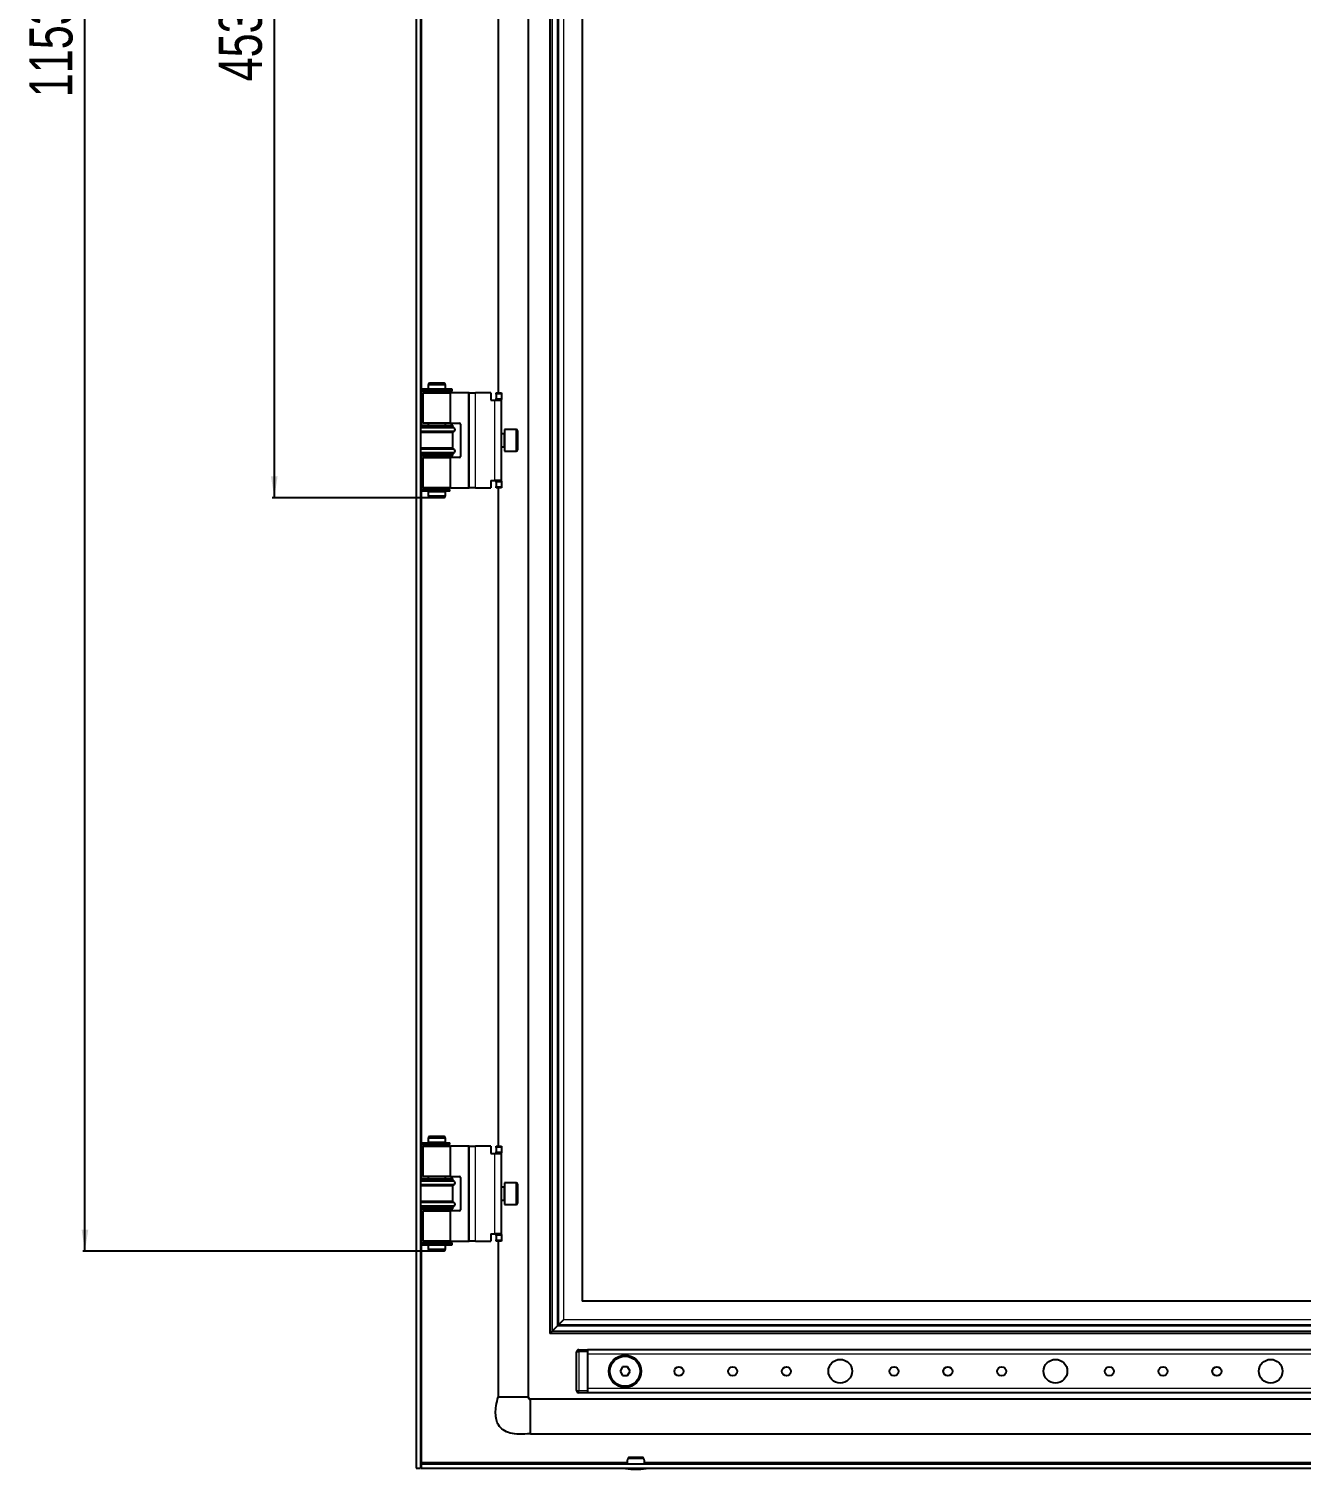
# Model space of a CAD drawing. Header units: millimetres. Extents: x -793 to 1819, y -785 to 978.
# Drawn here: x 651 to 1243, y -554 to 115 of the extents above; entities that cross this region are included whole.
import ezdxf

# ---------------------------------------------------------------- set-up
doc = ezdxf.new("R2010")
doc.units = ezdxf.units.MM
doc.layers.add('FORMAT', color=7, linetype='Continuous')
doc.styles.add('SLDTEXTSTYLE0', font='TXT', dxfattribs={"width": 0.75})
doc.dimstyles.new('SLDDIMSTYLE0', dxfattribs={"dimtxt": 20, "dimasz": 10, "dimexe": 0, "dimexo": 0.0625, "dimgap": 5, "dimtad": 2, "dimdec": 1, "dimrnd": 1e-09, "dimzin": 12, "dimdsep": 46, "dimtxsty": 'SLDTEXTSTYLE0', "dimsah": 1, "dimcen": 0.09, "dimadec": 0, "dimazin": 3, "dimtfac": 1, "dimtofl": 0, "dimtmove": 0, "dimatfit": 3, "dimfxl": 0, "dimfrac": 2, "dimtolj": 1, "dimtzin": 12, "dimarcsym": 0})

# ---------------------------------------------------------------- blocks, each defined once
blk = doc.blocks.new('_D_6')
at = {"layer": 'FORMAT'}
for p, q in [((837.55, 700.78), (676.48, 700.78)), ((677.48, -452.72), (677.48, 700.78)), ((837.55, -452.72), (676.48, -452.72))]:
    blk.add_line(p, q, dxfattribs=at)
for points in [[(677.48, 700.78), (675.94, 690.78), (679.02, 690.78)], [(677.48, -452.72), (679.02, -442.72), (675.94, -442.72)]]:
    blk.add_solid(points, dxfattribs=at)
at = {"layer": 'FORMAT', "insert": (651.7, 83.39), "char_height": 20, "attachment_point": 1, "rotation": 90, "style": 'SLDTEXTSTYLE0'}
blk.add_mtext('1153,5', dxfattribs=at)
blk = doc.blocks.new('_D_10')
at = {"layer": 'FORMAT'}
for p, q in [((837.55, 350.78), (764.48, 350.78)), ((765.48, 350.78), (765.48, -102.72)), ((837.55, -102.72), (764.48, -102.72))]:
    blk.add_line(p, q, dxfattribs=at)
for points in [[(765.48, 350.78), (763.94, 340.78), (767.02, 340.78)], [(765.48, -102.72), (767.02, -92.72), (763.94, -92.72)]]:
    blk.add_solid(points, dxfattribs=at)
at = {"layer": 'FORMAT', "insert": (739.7, 90.78), "char_height": 20, "attachment_point": 1, "rotation": 90, "style": 'SLDTEXTSTYLE0'}
blk.add_mtext('453,5', dxfattribs=at)

msp = doc.modelspace()

# ---------------------------------------------------------------- linework, layer by layer
at = {"color": 7, "linetype": 'Continuous', "lineweight": 25}
for p, q in [((831.48, 801.53), (831.48, -553.47)), ((833.48, 801.53), (833.48, -553.47)), ((883.48, 768.53), (883.48, -520.47)), ((893.48, 739.03), (893.48, -490.97)), ((908.48, 724.03), (908.48, -475.97)), ((869.48, 302.03), (869.48, -53.97)), ((833.83, -52.27), (833.83, -53.17)), ((848.13, -52.27), (833.83, -52.27)), ((848.13, -53.17), (833.83, -53.17)), ((837.56, -49.22), (836.98, -50.22)), ((836.98, -50.22), (836.98, -52.22)), ((844.98, -50.22), (836.98, -50.22)), ((836.98, -52.22), (844.98, -52.22)), ((836.98, -53.22), (836.98, -53.97)), ((836.98, -53.22), (844.98, -53.22)), ((837.48, -52.22), (837.48, -52.27)), ((837.48, -53.17), (837.48, -53.22)), ((837.56, -49.22), (844.4, -49.22)), ((844.98, -50.22), (844.4, -49.22)), ((844.48, -52.27), (844.48, -52.22)), ((844.48, -53.22), (844.48, -53.17)), ((844.98, -52.22), (844.98, -50.22)), ((844.98, -53.97), (844.98, -53.22)), ((848.13, -53.17), (848.13, -52.27)), ((834.53, -53.97), (834.53, -67.97)), ((834.53, -53.97), (847.43, -53.97)), ((847.43, -67.97), (847.43, -53.97)), ((855.53, -53.97), (847.43, -53.97)), ((856.03, -53.97), (855.53, -53.97)), ((856.03, -53.97), (859.03, -53.97)), ((856.03, -97.97), (856.03, -53.97)), ((866.03, -53.97), (859.03, -53.97)), ((866.03, -53.97), (866.03, -57.27)), ((866.03, -57.27), (868.03, -57.27)), ((868.03, -57.27), (871.03, -57.27)), ((868.53, -53.97), (871.03, -53.97)), ((868.53, -54.47), (868.53, -53.97)), ((868.53, -54.47), (868.53, -56.47)), ((868.53, -56.97), (868.53, -56.47)), ((871.03, -56.97), (868.53, -56.97)), ((868.53, -56.97), (868.53, -57.27)), ((871.03, -53.97), (871.03, -54.47)), ((871.03, -54.47), (871.03, -56.47)), ((871.03, -56.47), (871.03, -56.97)), ((871.03, -57.27), (871.03, -56.97)), ((871.03, -94.67), (871.03, -57.27)), ((833.48, -68.97), (848.48, -68.97)), ((848.48, -69.57), (833.48, -69.57)), ((848.48, -72.37), (833.48, -72.37)), ((847.43, -67.97), (834.53, -67.97)), ((836.98, -67.97), (836.98, -68.97)), ((844.98, -68.97), (844.98, -67.97)), ((847.43, -67.97), (851.53, -67.97)), ((848.48, -69.57), (848.48, -68.97)), ((849.18, -70.25), (848.48, -69.57)), ((848.48, -72.37), (849.18, -71.68)), ((848.48, -79.57), (848.48, -72.37)), ((852.03, -68.47), (852.03, -83.47)), ((872.28, -72.97), (871.03, -72.97)), ((877.93, -70.97), (872.53, -70.97)), ((872.53, -70.97), (872.53, -80.29)), ((878.53, -71.57), (878.53, -79.77)), ((848.48, -79.57), (833.48, -79.57)), ((849.18, -80.25), (848.48, -79.57)), ((871.03, -78.97), (872.28, -78.97)), ((872.53, -80.29), (872.53, -80.97)), ((878.53, -79.77), (878.53, -80.37)), ((848.48, -82.37), (833.48, -82.37)), ((833.48, -82.97), (848.48, -82.97)), ((834.53, -83.97), (834.53, -97.97)), ((834.53, -83.97), (847.43, -83.97)), ((836.98, -82.97), (836.98, -83.97)), ((844.98, -83.97), (844.98, -82.97)), ((847.43, -97.97), (847.43, -83.97)), ((851.53, -83.97), (847.43, -83.97)), ((848.48, -82.37), (849.18, -81.68)), ((848.48, -82.97), (848.48, -82.37)), ((872.53, -80.97), (877.93, -80.97)), ((833.83, -98.77), (833.83, -99.67)), ((846.72, -98.77), (833.83, -98.77)), ((846.72, -99.67), (833.83, -99.67)), ((847.43, -97.97), (834.53, -97.97)), ((836.98, -97.97), (836.98, -98.72)), ((836.98, -98.72), (844.98, -98.72)), ((836.98, -99.72), (836.98, -101.72)), ((836.98, -99.72), (844.98, -99.72)), ((837.48, -98.72), (837.48, -98.77)), ((837.48, -99.67), (837.48, -99.72)), ((844.48, -98.77), (844.48, -98.72)), ((844.48, -99.72), (844.48, -99.67)), ((844.98, -98.72), (844.98, -97.97)), ((844.98, -101.72), (844.98, -99.72)), ((846.81, -98.77), (846.72, -98.77)), ((846.81, -99.67), (846.72, -99.67)), ((846.81, -99.67), (846.81, -98.77)), ((847.02, -98.77), (846.81, -98.77)), ((847.02, -99.67), (846.81, -99.67)), ((847.02, -99.67), (847.02, -98.77)), ((847.43, -97.97), (855.53, -97.97)), ((855.53, -97.97), (856.03, -97.97)), ((859.03, -97.97), (856.03, -97.97)), ((859.03, -97.97), (866.03, -97.97)), ((866.03, -94.67), (868.03, -94.67)), ((866.03, -94.67), (866.03, -97.97)), ((871.03, -94.67), (868.03, -94.67)), ((868.53, -94.67), (868.53, -94.97)), ((868.53, -94.97), (871.03, -94.97)), ((868.53, -95.47), (868.53, -94.97)), ((868.53, -95.47), (868.53, -97.47)), ((868.53, -97.97), (868.53, -97.47)), ((871.03, -97.97), (868.53, -97.97)), ((869.48, -97.97), (869.48, -403.97)), ((871.03, -94.97), (871.03, -94.67)), ((871.03, -94.97), (871.03, -95.47)), ((871.03, -95.47), (871.03, -97.47)), ((871.03, -97.47), (871.03, -97.97)), ((836.98, -101.72), (837.56, -102.72)), ((836.98, -101.72), (841.74, -101.72)), ((841.63, -102.72), (837.56, -102.72)), ((844.4, -102.72), (841.63, -102.72)), ((841.74, -101.72), (844.98, -101.72)), ((844.4, -102.72), (844.98, -101.72)), ((837.56, -399.22), (836.98, -400.22)), ((836.98, -400.22), (836.98, -402.22)), ((844.98, -400.22), (836.98, -400.22)), ((837.56, -399.22), (844.4, -399.22)), ((844.98, -400.22), (844.4, -399.22)), ((844.98, -402.22), (844.98, -400.22)), ((833.83, -402.27), (833.83, -403.17)), ((833.83, -402.27), (846.72, -402.27)), ((833.83, -403.17), (846.72, -403.17)), ((834.53, -403.97), (834.53, -417.97)), ((834.53, -403.97), (847.43, -403.97)), ((841.74, -402.22), (836.98, -402.22)), ((836.98, -403.22), (836.98, -403.97)), ((841.74, -403.22), (836.98, -403.22)), ((837.48, -402.22), (837.48, -402.27)), ((837.48, -403.17), (837.48, -403.22)), ((844.98, -402.22), (841.74, -402.22)), ((844.98, -403.22), (841.74, -403.22)), ((844.48, -402.27), (844.48, -402.22)), ((844.48, -403.22), (844.48, -403.17)), ((844.98, -403.97), (844.98, -403.22)), ((846.72, -402.27), (846.81, -402.27)), ((846.72, -403.17), (846.81, -403.17)), ((846.81, -403.17), (846.81, -402.27)), ((846.81, -402.27), (847.02, -402.27)), ((846.81, -403.17), (847.02, -403.17)), ((847.02, -403.17), (847.02, -402.27)), ((847.43, -417.97), (847.43, -403.97)), ((855.53, -403.97), (847.43, -403.97)), ((856.03, -403.97), (855.53, -403.97)), ((856.03, -403.97), (859.03, -403.97)), ((856.03, -447.97), (856.03, -403.97)), ((866.03, -403.97), (859.03, -403.97)), ((866.03, -403.97), (866.03, -407.27)), ((866.03, -407.27), (868.03, -407.27)), ((868.03, -407.27), (871.03, -407.27)), ((868.53, -403.97), (871.03, -403.97)), ((868.53, -404.47), (868.53, -403.97)), ((868.53, -404.47), (868.53, -406.47)), ((868.53, -406.97), (868.53, -406.47)), ((871.03, -406.97), (868.53, -406.97)), ((868.53, -406.97), (868.53, -407.27)), ((871.03, -403.97), (871.03, -404.47)), ((871.03, -404.47), (871.03, -406.47)), ((871.03, -406.47), (871.03, -406.97)), ((871.03, -407.27), (871.03, -406.97)), ((871.03, -444.67), (871.03, -407.27)), ((833.48, -418.97), (848.48, -418.97)), ((848.48, -419.57), (833.48, -419.57)), ((847.43, -417.97), (834.53, -417.97)), ((836.98, -417.97), (836.98, -418.97)), ((844.98, -418.97), (844.98, -417.97)), ((847.43, -417.97), (851.53, -417.97)), ((848.48, -419.57), (848.48, -418.97)), ((849.18, -420.25), (848.48, -419.57)), ((852.03, -418.47), (852.03, -433.47)), ((877.93, -420.97), (872.53, -420.97)), ((872.53, -420.97), (872.53, -430.97)), ((878.53, -421.57), (878.53, -430.37)), ((848.48, -422.37), (833.48, -422.37)), ((848.48, -422.37), (849.18, -421.68)), ((848.48, -429.57), (848.48, -422.37)), ((872.28, -422.97), (871.03, -422.97)), ((848.48, -429.57), (833.48, -429.57)), ((848.48, -432.37), (833.48, -432.37)), ((833.48, -432.97), (848.48, -432.97)), ((834.53, -433.97), (834.53, -447.97)), ((834.53, -433.97), (847.43, -433.97)), ((836.98, -432.97), (836.98, -433.97)), ((844.98, -433.97), (844.98, -432.97)), ((847.43, -447.97), (847.43, -433.97)), ((851.53, -433.97), (847.43, -433.97)), ((849.18, -430.25), (848.48, -429.57)), ((848.48, -432.37), (849.18, -431.68)), ((848.48, -432.97), (848.48, -432.37)), ((871.03, -428.97), (872.28, -428.97)), ((872.53, -430.97), (877.93, -430.97)), ((847.43, -447.97), (834.53, -447.97)), ((836.98, -447.97), (836.98, -448.72)), ((844.98, -448.72), (844.98, -447.97)), ((847.43, -447.97), (855.53, -447.97)), ((855.53, -447.97), (856.03, -447.97)), ((859.03, -447.97), (856.03, -447.97)), ((859.03, -447.97), (866.03, -447.97)), ((866.03, -444.67), (868.03, -444.67)), ((866.03, -444.67), (866.03, -447.97)), ((871.03, -444.67), (868.03, -444.67)), ((868.53, -444.67), (868.53, -444.97)), ((868.53, -444.97), (871.03, -444.97)), ((868.53, -445.47), (868.53, -444.97)), ((868.53, -445.47), (868.53, -447.47)), ((868.53, -447.97), (868.53, -447.47)), ((871.03, -447.97), (868.53, -447.97)), ((869.48, -447.97), (869.48, -520.47)), ((871.03, -444.97), (871.03, -444.67)), ((871.03, -444.97), (871.03, -445.47)), ((871.03, -445.47), (871.03, -447.47)), ((871.03, -447.47), (871.03, -447.97)), ((833.83, -448.77), (833.83, -449.67)), ((833.83, -448.77), (848.13, -448.77)), ((833.83, -449.67), (848.13, -449.67)), ((841.74, -448.72), (836.98, -448.72)), ((836.98, -449.72), (836.98, -451.72)), ((841.74, -449.72), (836.98, -449.72)), ((836.98, -451.72), (837.56, -452.72)), ((836.98, -451.72), (841.74, -451.72)), ((837.48, -448.72), (837.48, -448.77)), ((837.48, -449.67), (837.48, -449.72)), ((841.63, -452.72), (837.56, -452.72)), ((844.4, -452.72), (841.63, -452.72)), ((844.98, -448.72), (841.74, -448.72)), ((844.98, -449.72), (841.74, -449.72)), ((841.74, -451.72), (844.98, -451.72)), ((844.4, -452.72), (844.98, -451.72)), ((844.48, -448.77), (844.48, -448.72)), ((844.48, -449.72), (844.48, -449.67)), ((844.98, -451.72), (844.98, -449.72)), ((848.13, -449.67), (848.13, -448.77)), ((1548.48, -475.97), (908.48, -475.97)), ((896.89, -487.56), (894.58, -489.87)), ((897.58, -486.87), (896.89, -487.56)), ((899.89, -484.56), (897.58, -486.87)), ((894.48, -489.97), (893.48, -490.97)), ((1497.23, -490.97), (893.48, -490.97)), ((905.98, -517.47), (905.98, -499.47)), ((906.98, -498.47), (910.98, -498.47)), ((1490.98, -498.47), (910.98, -498.47)), ((910.98, -498.47), (910.98, -499.47)), ((910.98, -499.47), (910.98, -517.47)), ((910.98, -500.47), (910.98, -516.47)), ((927.33, -506.47), (926.17, -508.47)), ((926.17, -508.47), (927.33, -510.47)), ((929.64, -506.47), (927.33, -506.47)), ((930.79, -508.47), (929.64, -506.47)), ((929.64, -510.47), (930.79, -508.47)), ((927.33, -510.47), (929.64, -510.47)), ((1490.98, -521.47), (884.48, -521.47)), ((910.98, -518.47), (906.98, -518.47)), ((910.98, -517.47), (910.98, -518.47)), ((1490.98, -518.47), (910.98, -518.47)), ((884.48, -537.47), (1572.48, -537.47)), ((936.59, -548.47), (930.38, -548.47)), ((831.48, -553.47), (833.48, -553.47)), ((833.78, -551.47), (1623.18, -551.47)), ((833.78, -551.47), (833.78, -553.47)), ((833.78, -553.47), (1623.18, -553.47)), ((833.89, -551.47), (834.08, -550.87)), ((929.89, -548.85), (937.07, -548.85))]:
    msp.add_line(p, q, dxfattribs=at)
at = {"color": 8, "linetype": 'Continuous', "lineweight": 18}
for p, q in [((894.48, 738.03), (894.48, -489.97)), ((894.58, 737.93), (894.58, -489.87)), ((896.89, 735.62), (896.89, -487.56)), ((897.58, 734.93), (897.58, -486.87)), ((899.89, 732.62), (899.89, -484.56)), ((834.08, -52.27), (834.08, 300.33)), ((834.08, -68.97), (834.08, -53.17)), ((855.53, -53.97), (855.53, -97.97)), ((859.03, -97.97), (859.03, -53.97)), ((868.03, -94.67), (868.03, -57.27)), ((871.03, -54.47), (868.53, -54.47)), ((868.53, -56.47), (871.03, -56.47)), ((849.18, -70.25), (833.48, -70.25)), ((849.18, -71.68), (833.48, -71.68)), ((872.28, -78.97), (872.28, -72.97)), ((877.93, -80.29), (877.93, -70.97)), ((849.18, -80.25), (833.48, -80.25)), ((877.93, -80.97), (877.93, -80.29)), ((849.18, -81.68), (833.48, -81.68)), ((834.08, -98.77), (834.08, -82.97)), ((834.08, -402.27), (834.08, -99.67)), ((846.72, -99.67), (846.72, -98.77)), ((871.03, -95.47), (868.53, -95.47)), ((868.53, -97.47), (871.03, -97.47)), ((834.08, -418.97), (834.08, -403.17)), ((846.72, -402.27), (846.72, -403.17)), ((855.53, -403.97), (855.53, -447.97)), ((859.03, -447.97), (859.03, -403.97)), ((868.03, -444.67), (868.03, -407.27)), ((871.03, -404.47), (868.53, -404.47)), ((868.53, -406.47), (871.03, -406.47)), ((849.18, -420.25), (833.48, -420.25)), ((877.93, -430.97), (877.93, -420.97)), ((849.18, -421.68), (833.48, -421.68)), ((872.28, -423.38), (872.28, -422.97)), ((872.28, -428.97), (872.28, -423.38)), ((849.18, -430.25), (833.48, -430.25)), ((849.18, -431.68), (833.48, -431.68)), ((834.08, -448.77), (834.08, -432.97)), ((871.03, -445.47), (868.53, -445.47)), ((868.53, -447.47), (871.03, -447.47)), ((834.08, -550.87), (834.08, -449.67)), ((1497.23, -487.56), (896.89, -487.56)), ((1497.23, -486.87), (897.58, -486.87)), ((1557.07, -484.56), (899.89, -484.56)), ((1497.23, -489.97), (894.48, -489.97)), ((1497.23, -489.87), (894.58, -489.87)), ((905.98, -499.47), (906.98, -499.47)), ((906.98, -499.47), (906.98, -498.47)), ((906.98, -499.47), (906.98, -517.47)), ((910.98, -499.47), (906.98, -499.47)), ((1490.98, -500.47), (910.98, -500.47)), ((905.98, -517.47), (906.98, -517.47)), ((906.98, -517.47), (910.98, -517.47)), ((906.98, -518.47), (906.98, -517.47)), ((1490.98, -516.47), (910.98, -516.47)), ((929.44, -550.87), (834.08, -550.87)), ((928.62, -553.59), (938.34, -553.59)), ((928.73, -553.72), (938.23, -553.72)), ((1519.44, -550.87), (937.53, -550.87))]:
    msp.add_line(p, q, dxfattribs=at)
at = {"color": 7, "linetype": 'Continuous', "lineweight": 25}
for centre, radius in [((928.48, -508.47), 7.5), ((928.48, -508.47), 7), ((953.48, -508.47), 2.1), ((978.48, -508.47), 2.1), ((1003.48, -508.47), 2.1), ((1028.48, -508.47), 5.5), ((1053.48, -508.47), 2.1), ((1078.48, -508.47), 2.1), ((1103.48, -508.47), 2.1), ((1128.48, -508.47), 5.5), ((1153.48, -508.47), 2.1), ((1178.48, -508.47), 2.1), ((1203.48, -508.47), 2.1), ((1228.48, -508.47), 5.5)]:
    msp.add_circle(centre, radius, dxfattribs=at)
for centre, radius, start, end in [((848.48, -70.97), 1, 314.427, 45.573), ((851.53, -68.47), 0.5, 0, 90), ((872.28, -72.72), 0.25, 270, 360), ((877.93, -71.57), 0.6, 360, 90), ((848.48, -80.97), 1, 314.427, 45.573), ((872.28, -79.22), 0.25, 0, 90), ((851.53, -83.47), 0.5, 270, 0), ((877.93, -80.37), 0.6, 270, 0), ((848.48, -420.97), 1, 314.427, 45.573), ((851.53, -418.47), 0.5, 0, 90), ((877.93, -421.57), 0.6, 360, 90), ((872.28, -422.72), 0.25, 270, 360), ((848.48, -430.97), 1, 314.427, 45.573), ((851.53, -433.47), 0.5, 270, 0), ((872.28, -429.22), 0.25, 0, 90), ((877.93, -430.37), 0.6, 270, 0), ((906.98, -499.47), 1, 90, 180), ((906.98, -517.47), 1, 180, 270), ((930.38, -548.97), 0.5, 90, 166.61654), ((936.59, -548.97), 0.5, 13.38346, 90), ((954.39, -553.53), 25.77, 179.86102, 180.13898), ((928.75, -553.59), 0.126, 180, 263.97442), ((933.48, -508.72), 45.25, 263.97442, 269.9984), ((935.6, -551.2), 6.18, 157.63457, 182.46578), ((933.48, -508.72), 45.25, 270.0016, 276.02558), ((931.36, -551.2), 6.18, 357.53422, 22.36543), ((938.22, -553.59), 0.126, 276.02558, 0), ((912.58, -553.53), 25.77, 359.86102, 0.13898)]:
    msp.add_arc(centre, radius, start, end, dxfattribs=at)
for points, knots in [([(884.48, -537.47), (882.75, -537.63), (879.62, -537.94), (875.29, -537.42), (871.86, -536), (869.64, -533.68), (868.56, -530.91), (868.24, -527.86), (868.53, -524.3), (869.15, -521.82), (869.48, -520.47)], [0, 0, 0, 0, 0.176713, 0.320911, 0.440308, 0.54837, 0.6374, 0.738878, 0.858543, 1, 1, 1, 1]), ([(883.37, -520.47), (883.34, -520.47), (883.25, -520.47), (882.8, -520.47), (882.5, -520.47)], [0, 0, 0, 0, 0.350861, 1, 1, 1, 1]), ([(884.48, -521.63), (884.38, -521.62), (884.24, -521.6), (884.09, -521.53), (884.01, -521.47), (883.95, -521.41), (883.91, -521.33), (883.88, -521.26), (883.81, -521.09), (883.64, -521.01), (883.49, -520.78), (883.46, -520.58), (883.45, -520.47)], [0, 0, 0, 0, 0.146823, 0.202041, 0.247643, 0.28691, 0.323569, 0.360785, 0.40083, 0.628513, 0.79432, 1, 1, 1, 1]), ([(883.48, -520.47), (883.63, -520.69), (883.9, -521.1), (884.3, -521.35), (884.48, -521.47)], [0, 0, 0, 0, 0.561561, 1, 1, 1, 1]), ([(884.48, -537.47), (884.48, -537.35), (884.48, -537.11), (884.48, -535.26), (884.48, -532.61), (884.48, -529.47), (884.48, -526.32), (884.48, -523.7), (884.48, -522.08), (884.48, -521.86), (884.48, -521.79)], [0, 0, 0, 0, 0.133856, 0.267712, 0.401568, 0.535424, 0.66928, 0.803137, 0.936993, 1, 1, 1, 1]), ([(833.48, -553.47), (833.51, -553.03), (833.54, -552.47), (833.74, -551.91), (833.78, -551.79)], [0, 0, 0, 0, 0.773459, 1, 1, 1, 1]), ([(834.08, -550.87), (834.03, -551.02), (833.98, -551.18), (833.88, -551.4), (833.83, -551.47), (833.78, -551.47)], [0, 0, 0, 0, 0.5, 0.5, 1, 1, 1, 1])]:
    msp.add_open_spline(points, degree=3, knots=knots, dxfattribs=at)
for points in [[(870.46, -520.47), (870.18, -520.47), (869.61, -520.47), (869.52, -520.47), (869.48, -520.47)], [(872.91, -520.47), (872.43, -520.47), (871.46, -520.47), (870.79, -520.47), (870.46, -520.47)], [(876.48, -520.47), (875.85, -520.47), (874.6, -520.47), (873.48, -520.47), (872.91, -520.47)], [(880.05, -520.47), (879.49, -520.47), (878.37, -520.47), (877.11, -520.47), (876.48, -520.47)], [(882.5, -520.47), (882.17, -520.47), (881.51, -520.47), (880.54, -520.47), (880.05, -520.47)]]:
    msp.add_open_spline(points, degree=3, dxfattribs=at)

# ---------------------------------------------------------------- dimensions: what is measured, and where the dimension line sits
at = {"layer": 'FORMAT'}
for base, p1, p2, picture, middle in [((677.48, 700.78), (837.56, -452.72), (837.56, 700.78), '_D_6', (677.48, 124.03)), ((765.48, -102.72), (837.56, 350.78), (837.56, -102.72), '_D_10', (765.48, 124.03))]:
    dim = msp.add_linear_dim(base=base, p1=p1, p2=p2, angle=90, dimstyle='SLDDIMSTYLE0', dxfattribs=at)
    dim.commit()
    dim.dimension.update_dxf_attribs({"geometry": picture, "text_midpoint": middle, "dimtype": 160})

doc.saveas('drawing.dxf')
